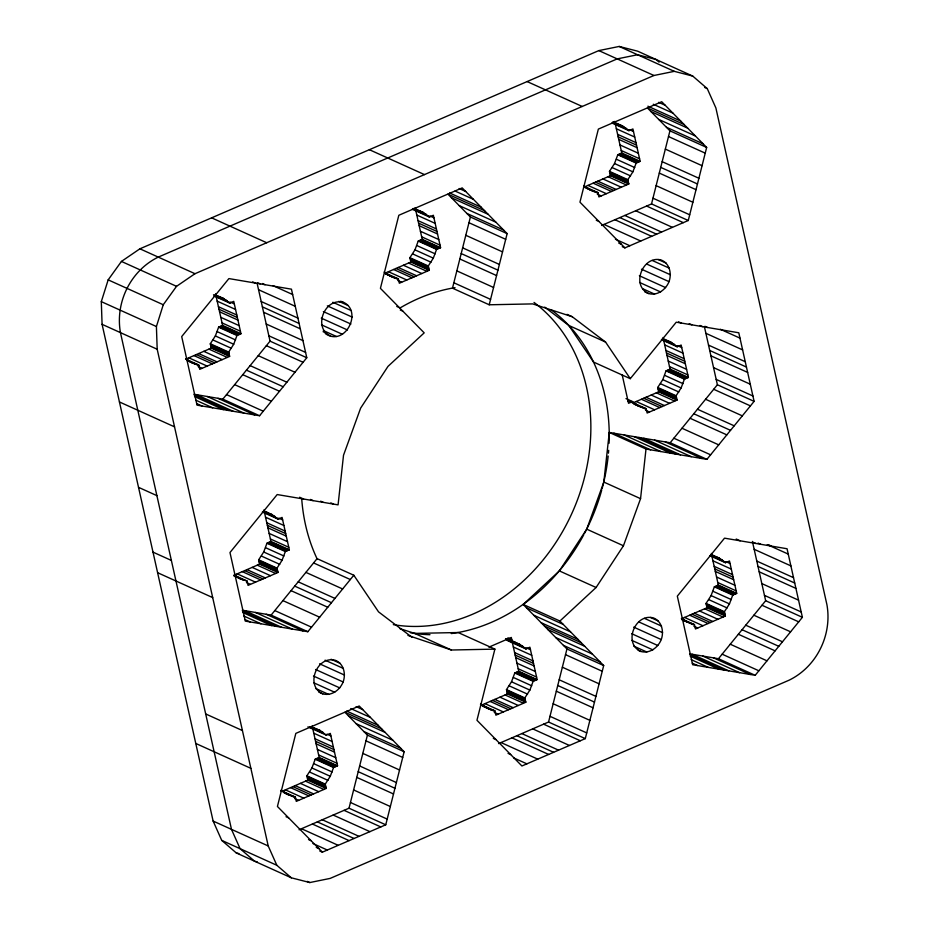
<?xml version="1.0" encoding="UTF-8"?>
<svg xmlns="http://www.w3.org/2000/svg" width="929" height="929" viewBox="0 0 929 929"><rect width="100%" height="100%" fill="white"/><g stroke="black" fill="none" stroke-linecap="round" stroke-linejoin="round"><path stroke-width="1.39" d="M399.656 628.538L414.659 633.404L458.148 632.533L494.89 649.127L476.96 720.277L521.924 765.984L585.282 738.625L603.687 665.547L566.957 648.953L523.178 604.442L559.363 570.905L586.722 529.17L603.827 482.07L609.273 432.438L670.181 442.75L706.911 459.344L754.116 401.363L738.787 332.779L676.254 322.189L630.28 378.672L593.55 362.066L568.827 325.464L544.708 307.127M523.178 604.442L559.908 621.036L596.093 587.5L623.452 545.764L640.557 498.664L646.003 449.032L609.273 432.438M325.289 333.569C345.925 348.027 364.725 307.929 340.583 301.251M343.138 681.956C346.029 674.082 343.869 663.712 335.439 660.345C316.963 655.038 304.735 686.043 322.769 693.858C331.56 696.332 339.991 689.922 343.138 681.956L315.593 669.507M669.019 281.65C671.911 273.776 669.739 263.406 661.32 260.05C642.833 254.732 630.617 285.749 648.639 293.552C657.442 296.026 665.872 289.616 669.019 281.65L641.463 269.201M661.251 639.57C664.13 631.685 661.971 621.315 653.551 617.959C635.064 612.652 622.848 643.658 640.871 651.473C649.673 653.946 658.104 647.536 661.251 639.57L633.694 627.121M484.659 210.767L447.929 194.161L470.399 217.014L452.481 288.176L489.211 304.782L532.7 303.899L572.252 316.731L605.557 342.058L630.28 378.672M299.068 829.771L349.014 808.207L367.419 735.129L344.938 712.276L381.668 728.87M489.211 304.782L507.141 233.62L462.177 187.902L398.82 215.273L380.414 288.35L424.193 332.861L387.997 366.386L360.638 408.121L343.521 455.222L338.075 504.865L277.19 494.553L229.974 552.534L245.302 621.118L307.847 631.708L353.81 575.237L317.079 558.643L271.117 615.114L242.283 610.225M385.744 824.801L404.15 751.724L359.198 706.017L295.828 733.387L277.423 806.465L322.386 852.172L385.744 824.801L349.014 808.207M601.597 225.48L651.531 203.915L669.937 130.838L647.455 107.985L684.185 124.579M498.606 743.595L548.551 722.03L566.957 648.953M688.261 220.51L706.667 147.432L661.715 101.725L598.357 129.096L579.951 202.162L624.903 247.88L688.261 220.51L651.531 203.915M240.983 333.743L236.976 335.474L233.713 344.241L228.673 352.068L229.637 356.411L211.278 348.108L210.302 343.776L215.354 335.938L218.617 327.182L222.623 325.452L240.983 333.743L233.748 301.356L229.742 303.086L213.995 295.968M289.337 549.805L285.331 551.536L282.068 560.292L277.016 568.13L277.992 572.461L259.621 564.158L258.657 559.827L263.697 552L266.96 543.233L270.966 541.502L289.337 549.805L282.091 517.407L278.085 519.137L262.35 512.018M440.59 247.66L436.584 249.39L433.32 258.146L428.281 265.984L429.244 270.316L410.885 262.013L409.91 257.681L414.961 249.855L418.224 241.087L422.231 239.357L440.59 247.66L433.355 215.261L429.349 216.991L412.29 209.28M337.552 765.786L333.546 767.517L330.283 776.284L325.243 784.111L326.207 788.454L307.847 780.151L306.872 775.82L311.923 767.981L315.186 759.225L319.193 757.495L337.552 765.786L330.318 733.399L326.311 735.129L307.94 726.826M640.151 161.344L636.144 163.074L632.881 171.842L627.841 179.669L628.805 184L610.446 175.709L609.47 171.366L614.522 163.539L617.785 154.771L621.791 153.041L640.151 161.344L632.916 128.945L628.91 130.675L611.851 122.976M537.148 679.587L533.141 681.317L529.878 690.084L524.827 697.911L525.802 702.254L507.431 693.951L506.468 689.62L511.507 681.781L514.771 673.014L518.777 671.284L537.148 679.587L529.902 647.188L525.895 648.918L507.524 640.627L505.55 638.897M688.401 377.441L684.394 379.171L681.131 387.939L676.091 395.766L677.055 400.097L658.696 391.806L657.72 387.463L662.772 379.636L666.035 370.868L670.041 369.138L688.401 377.441L681.166 345.042L677.16 346.772L661.413 339.666M736.732 593.387L732.726 595.117L729.462 603.885L724.411 611.712L725.386 616.043L707.015 607.752L706.052 603.409L711.091 595.582L714.355 586.814L718.361 585.084L736.732 593.387L729.486 560.988L725.479 562.719L709.733 555.612M101.307 301.635L108.17 279.861L121.432 261.432L139.907 248.809L598.833 50.596L619.19 46.45L637.642 51.176L692.732 76.073L707.259 88.615L715.876 107.938L826.915 604.663C832.338 634.855 816.812 666.685 789.093 680.191L330.167 878.404L309.81 882.55L291.358 877.824L236.268 852.927L221.741 840.385L213.124 821.062L102.085 324.337L101.307 301.635L156.409 326.532L157.187 349.234L268.214 845.959L276.83 865.282L291.358 877.824M156.409 326.532L163.26 304.747L176.533 286.329L194.997 273.707L653.935 75.493L674.291 71.347L692.732 76.073M194.01 394.256L222.832 399.145L270.049 341.152L257.089 283.171M259.574 415.739L306.779 357.746L291.451 289.174L228.906 278.584L181.701 336.577L197.029 405.149L259.574 415.739L222.832 399.145M670.181 442.75L717.385 384.757L704.426 326.776M689.632 653.83L718.454 658.719L765.659 600.726L752.409 541.433M755.184 675.313L802.389 617.32L787.06 548.749L724.527 538.158L677.322 596.139L692.651 664.723L755.184 675.313L718.454 658.719M583.679 185.73L590.565 190.12L597.916 192.593L598.88 196.925L628.805 184M384.118 272.046L391.004 276.424L398.355 278.909L399.319 283.24L429.244 270.316M186.253 358.919L211.278 348.108M585.421 186.508L610.446 175.709M384.583 273.381L410.885 262.013M229.637 356.411L199.712 369.336L198.736 365.004L185.626 359.07M677.055 400.097L647.13 413.033L646.154 408.69L638.804 406.217L632.544 401.56L628.538 403.291L622.175 374.828M234.607 574.97L259.621 564.158M633.671 402.605L658.696 391.806M277.992 572.461L248.055 585.386L247.091 581.055L233.969 575.121M488.863 647.153L511.31 637.457L512.285 641.8L519.636 644.273L525.895 648.918M281.081 790.184L287.967 794.562L295.317 797.047L296.281 801.379L326.207 788.454M480.665 703.985L487.551 708.362L494.902 710.836L495.865 715.179L525.802 702.254M282.822 790.962L307.847 780.151M481.129 705.308L507.431 693.951M682.002 618.551L707.015 607.752M725.386 616.043L695.449 628.968L694.486 624.636L681.363 618.714M407.901 635.401L451.401 650.01L494.89 649.127M343.207 302.436C324.732 297.129 312.516 328.134 330.538 335.95M646.003 449.032L706.911 459.344M612.675 122.361L622.651 126.03L628.91 130.675M413.115 208.677L423.09 212.335L429.349 216.991M663.55 339.642L670.889 342.127L677.16 346.772M213.507 294.772L223.471 298.43L229.742 303.086M186.114 358.733L191.386 362.519L198.736 365.004M278.085 519.137L271.825 514.48L264.475 512.007L263.987 509.835M694.486 624.636L681.886 619.794M234.468 574.784L239.74 578.581L247.091 581.055M310.077 726.815L320.052 730.473L326.311 735.129M236.268 852.927L238.904 853.6M257.263 861.903L254.627 861.229L240.1 848.688L231.484 829.365L120.456 332.64C115.033 302.436 130.548 270.606 158.267 257.101L617.193 58.887L637.561 54.753L656.002 59.468L659.114 62.162M725.479 562.719L719.22 558.074L711.869 555.588L711.382 553.429M619.19 46.45L674.291 71.347M704.635 87.431L707.259 88.615M598.833 50.596L653.935 75.493M658.661 102.329L665.222 105.302M653.273 104.269L672.956 113.152M647.885 106.196L680.678 121.014M650.974 111.55L687.704 128.156M658.696 119.411L695.426 136.006M666.43 127.261L703.16 143.867M669.937 130.838L706.667 147.432M668.497 136.551L705.227 153.146M527.126 81.566L582.216 106.463M613.465 121.873L622.651 126.03M612.815 122.163L625.937 128.097M629.548 129.7L633.473 131.477M613.79 123.29L629.537 130.408M665.338 149.105L702.069 165.699M616.357 128.748L634.728 137.051M617.599 134.31L635.97 142.613M618.168 136.842L636.539 145.145M618.737 139.373L637.097 147.676M662.168 161.669L698.898 178.263M619.98 144.947L638.339 153.239M660.74 167.371L697.47 183.977M621.222 150.51L639.593 158.813M621.164 153.308L639.524 161.611M619.782 153.912L638.153 162.203M618.412 154.504L636.771 162.796M659.3 173.084L696.03 189.679M617.785 154.771L636.144 163.074M616.391 159.242L634.751 167.545M614.522 163.539L632.881 171.842M656.129 185.649L692.86 202.243M612.211 167.603L630.57 175.895M609.47 171.366L627.841 179.669M609.621 172.051L627.992 180.342M609.958 173.537L628.329 181.84M610.295 175.024L628.654 183.327M608.1 176.719L626.471 185.01M652.971 198.202L689.701 214.796M602.956 178.937L621.327 187.24M597.811 181.155L616.182 189.458M595.477 182.165L613.848 190.468M646.584 206.052L683.314 222.646M593.143 183.176L611.503 191.479M587.999 185.405L606.358 193.696M584.794 186.671L597.916 192.593M584.643 186.868L587.267 188.053M587.569 188.529L596.755 192.675M585.316 187.751L594.119 191.641M635.691 210.755L672.422 227.35M597.277 194.138L601.214 195.914M624.799 215.458L661.529 232.053M619.852 217.595L656.582 234.189M614.905 219.732L651.635 236.326M596.29 220.266L598.915 221.45M604.013 224.435L640.743 241.029M615.428 239.217L629.85 245.732M658.255 259.551L666.128 263.104M618.772 243.119L621.396 244.304M622.279 246.684L624.903 247.88M652.251 260.468L669.31 268.167M646.758 264.08L670.378 274.752M459.135 188.517L465.696 191.479M369.37 149.697L424.46 174.594M455.047 191.037L473.418 199.34M639.361 275.739L665.594 287.595M449.659 192.965L481.141 207.19M639.64 282.474L660.624 291.961M451.436 197.738L488.166 214.332M459.17 205.588L495.9 222.194M642.798 288.78L654.608 294.121M644.703 291.776L648.639 293.552M466.892 213.449L503.623 230.044M720.312 329.249L739.983 338.133M470.399 217.014L507.141 233.62M704.902 326.3L707.526 327.484M700.013 325.475L702.638 326.66M468.971 222.728L505.701 239.322M689.26 323.652L691.884 324.836M705.889 333.325L742.619 349.919M678.518 321.829L681.143 323.013M414.276 208.444L423.09 212.335M413.254 208.479L426.376 214.402M429.988 216.016L433.913 217.792M414.229 209.606L429.976 216.724M465.801 235.292L502.531 251.887M708.525 345.112L745.255 361.706M416.796 215.063L435.167 223.355M709.721 350.465L746.451 367.071M418.038 220.626L436.409 228.929M418.607 223.157L436.978 231.46M710.917 355.83L747.648 372.424M419.176 225.689L437.536 233.992M462.642 247.846L499.372 264.44M663.027 338.574L670.889 342.127M677.787 345.797L681.723 347.574M662.377 338.853L674.187 344.194M662.04 339.387L677.787 346.505M420.419 231.263L438.778 239.554M664.607 344.845L682.966 353.148M461.202 253.559L497.932 270.153M713.553 367.617L750.284 384.211M421.661 236.825L440.032 245.128M421.603 239.624L439.963 247.927M665.849 350.419L684.22 358.71M420.222 240.216L438.593 248.519M459.832 258.97L496.574 275.565M418.851 240.82L437.211 249.111M666.418 352.95L684.778 361.242M418.224 241.087L436.584 249.39M666.987 355.47L685.347 363.773M716.189 379.404L752.92 395.998M416.831 245.558L435.19 253.849M567.004 314.362L572.252 316.731M668.23 361.044L686.589 369.347M717.385 384.757L754.116 401.363M414.961 249.855L433.32 258.146M669.472 366.607L687.832 374.91M456.836 270.873L493.566 287.467M669.414 369.417L687.774 377.708M713.704 389.286L750.435 405.892M412.65 253.907L431.01 262.21M668.032 370.009L686.403 378.3M568.827 325.464L605.557 342.058M666.662 370.601L685.021 378.904M666.035 370.868L684.394 379.171M409.91 257.681L428.281 265.984M410.061 258.355L428.432 266.658M410.397 259.853L428.768 268.144M664.641 375.339L683.001 383.642M410.734 261.339L429.093 269.642M453.84 282.764L490.57 299.37M408.539 263.023L426.91 271.326M662.772 379.636L681.131 387.939M705.587 399.261L742.317 415.855M403.395 265.253L421.766 273.544M660.449 383.7L678.82 391.992M398.262 267.471L416.622 275.774M395.917 268.481L414.288 276.784M657.72 387.463L676.091 395.766M657.871 388.148L676.242 396.439M393.582 269.491L411.942 277.794M658.208 389.634L676.567 397.937M658.545 391.121L676.904 399.424M697.47 409.224L734.2 425.819M388.438 271.709L406.797 280.012M656.35 392.816L674.721 401.107M385.233 272.975L398.355 278.909M385.082 273.172L387.707 274.369M385.384 273.66L397.194 278.99M385.384 273.8L394.558 277.957M693.789 413.753L730.519 430.348M397.717 280.453L401.653 282.23M651.206 395.034L669.577 403.337M646.061 397.252L664.432 405.555M690.096 418.282L726.826 434.877M643.727 398.262L662.087 406.565M641.393 399.273L659.753 407.576M636.249 401.502L654.608 409.794M625.983 398.599L632.544 401.56M627.981 400.062L631.917 401.839M631.732 402.176L646.154 408.69M631.581 402.373L635.517 404.15M634.495 404.185L646.305 409.375M627.923 401.247L630.547 402.431M633.566 403.848L638.804 406.217M645.527 410.246L649.464 412.023M681.979 428.246L718.709 444.852M211.615 217.839L266.704 242.736M396.753 306.442L399.377 307.627M400.271 310.019L402.896 311.203M673.873 438.221L710.604 454.815M665.292 441.925L702.022 458.52M654.55 440.102L691.281 456.696M643.797 438.279L680.527 454.873M338.841 301.344L348.027 305.49M638.908 437.454L675.638 454.049M634.286 436.665L671.017 453.271M332.837 302.262L351.208 310.553M624.091 434.946L660.821 451.54M613.906 433.216L650.637 449.822M327.345 305.873L352.265 317.137M272.963 285.644L292.647 294.528M262.442 283.519L265.067 284.704M323.362 311.587L350.907 324.035M257.554 282.695L260.178 283.879M252.665 281.87L255.289 283.055M258.552 289.72L295.283 306.315M321.26 318.124L347.492 329.981M321.527 324.86L342.522 334.347M261.188 301.507L297.919 318.101M323.385 330.585L336.495 336.507M139.907 248.809L194.997 273.707M323.106 331.699L325.731 332.884M262.384 306.86L299.115 323.466M263.581 312.225L300.311 328.82M217.293 295.724L223.471 298.43M768.806 544.917L771.43 546.101M767.273 544.615L788.256 554.102M214.959 295.167L226.769 300.497M230.369 302.099L234.305 303.888M214.622 295.701L230.357 302.808M758.064 543.093L760.677 544.278M753.175 542.269L755.8 543.453M217.189 301.147L235.548 309.45M266.217 324.012L302.947 340.606M736.221 539.029L740.158 540.806M121.432 261.432L176.533 286.329M218.431 306.721L236.802 315.012M754.162 549.294L790.893 565.889M603.827 482.07L640.557 498.664M219 309.252L237.359 317.544M219.558 311.784L237.929 320.075M268.853 335.799L305.583 352.393M220.812 317.346L239.171 325.649M270.049 341.152L306.779 357.746M756.798 561.081L793.529 577.675M222.054 322.92L240.414 331.212M757.994 566.435L794.725 583.04M266.356 345.681L303.086 362.287M221.996 325.719L240.356 334.022M220.614 326.311L238.985 334.614M219.232 326.903L237.603 335.206M218.617 327.182L236.976 335.474M759.19 571.799L795.932 588.394M108.17 279.861L163.26 304.747M712.659 555.101L719.22 558.074M217.223 331.653L235.583 339.944M726.118 561.743L730.055 563.52M710.708 554.799L722.507 560.141M710.36 555.333L726.106 562.451M215.354 335.938L233.713 344.241M712.926 560.791L731.297 569.094M258.239 355.656L294.969 372.25M761.826 583.586L798.557 600.18M213.031 340.002L231.402 348.305M714.18 566.353L732.54 574.656M714.738 568.885L733.109 577.188M715.307 571.416L733.678 579.719M210.302 343.776L228.673 352.068M210.453 344.45L228.824 352.753M764.462 595.373L801.193 611.967M210.79 345.936L229.149 354.239M211.127 347.434L229.486 355.726M250.133 365.62L286.864 382.214M716.549 576.99L734.92 585.282M208.932 349.118L227.303 357.421M765.659 600.726L802.389 617.32M717.792 582.553L736.163 590.856M246.44 370.148L283.171 386.743M203.788 351.336L222.159 359.639M717.734 585.363L736.105 593.654M761.977 605.255L798.708 621.849M716.364 585.955L734.723 594.246M714.982 586.547L733.353 594.85M198.643 353.566L217.014 361.857M714.355 586.814L732.726 595.117M586.722 529.17L623.452 545.764M242.748 374.677L279.49 391.272M196.309 354.576L214.669 362.867M193.975 355.586L212.335 363.878M712.961 591.285L731.332 599.588M188.831 357.804L207.19 366.107M711.091 595.582L729.462 603.885M753.86 615.219L790.591 631.825M187.089 360.336L198.887 365.678M187.077 360.487L194.951 364.04M198.109 366.549L202.046 368.325M102.085 324.337L157.187 349.234M234.642 384.641L271.373 401.247M708.781 599.646L727.14 607.938M706.052 603.409L724.411 611.712M706.203 604.094L724.562 612.385M706.528 605.58L724.899 613.883M706.864 607.067L725.235 615.37M745.743 625.194L782.473 641.788M704.681 608.762L723.041 617.053M226.525 394.616L263.255 411.21M742.062 629.723L778.792 646.317M699.537 610.98L717.896 619.283M694.393 613.198L712.752 621.501M217.955 398.32L254.685 414.915M738.369 634.252L775.1 650.846M692.047 614.208L710.418 622.511M207.202 396.497L243.932 413.091M689.713 615.219L708.084 623.522M196.46 394.674L233.191 411.268M194.196 395.034L228.302 410.444M684.568 617.448L702.939 625.74M194.556 396.578L223.413 409.619M682.827 620.131L693.324 624.718M195.613 400.085L212.671 407.796M693.858 626.181L697.795 627.969M730.252 644.215L766.982 660.821M196.669 403.604L201.918 405.973M559.363 570.905L596.093 587.5M650.486 617.46L658.359 621.025M644.482 618.377L661.541 626.088M722.147 654.19L758.877 670.784M638.989 622L662.598 632.661M713.565 657.883L750.295 674.489M702.823 656.071L739.554 672.666M692.07 654.248L728.8 670.843M689.806 654.608L723.923 670.018M690.177 656.153L719.034 669.194M691.234 659.66L708.281 667.37M119.435 401.955L174.536 426.852M631.592 633.659L657.825 645.516M692.291 663.178L697.54 665.547M330.829 502.891L333.453 504.075M631.859 640.395L652.855 649.87M320.644 501.172L323.269 502.357M310.46 499.442L313.085 500.626M633.717 646.108L646.828 652.03M299.637 497.236L303.562 499.024M638.246 650.288L640.871 651.473M526.499 607.821L563.229 624.416M533.827 615.265L570.557 631.871M541.142 622.709L577.873 639.315M544.475 626.1L581.206 642.694M547.982 629.665L584.713 646.27M555.716 637.526L592.447 654.121M563.438 645.376L600.169 661.982M265.264 511.519L271.825 514.48M264.324 511.182L268.26 512.959M263.313 511.217L275.112 516.547M278.723 518.161L282.66 519.938M264.277 512.343L278.712 518.87M265.531 517.209L283.902 525.5M565.517 654.655L602.247 671.261M266.786 522.772L285.145 531.074M267.343 525.303L285.714 533.606M267.912 527.835L286.283 536.138M507.861 637.851L511.798 639.628M513.075 641.312L519.636 644.273M506.886 638.746L516.071 642.752M505.875 638.629L522.922 646.34M526.534 647.943L530.471 649.719M505.724 638.827L512.285 641.8M508.151 640.36L526.522 648.651M269.155 533.409L287.525 541.7M562.347 667.219L599.077 683.814M513.342 646.99L531.713 655.293M270.397 538.971L288.768 547.274M270.339 541.77L288.71 550.073M514.585 652.564L532.956 660.856M268.969 542.373L287.328 550.665M313.584 562.939L350.314 579.533M267.587 542.966L285.958 551.257M515.154 655.096L533.525 663.387M266.96 543.233L285.331 551.536M515.723 657.627L534.082 665.919M138.526 487.33L156.885 495.633M559.188 679.784L595.919 696.378M265.566 547.704L283.937 556.006M516.965 663.19L535.336 671.493M263.697 552L282.068 560.292M557.748 685.486L594.479 702.092M305.896 572.38L342.627 588.974M518.208 668.764L536.579 677.055M518.15 671.562L536.521 679.854M261.386 556.053L279.757 564.356M516.768 672.155L535.139 680.458M515.398 672.747L533.757 681.05M556.308 691.199L593.039 707.793M514.771 673.014L533.141 681.317M258.657 559.827L277.016 568.13M258.808 560.501L277.167 568.803M259.145 561.999L277.504 570.29M513.377 677.485L531.748 685.788M414.659 633.404L451.401 650.01M259.47 563.485L277.841 571.788M298.209 581.821L334.939 598.415M257.287 565.169L275.646 573.472M511.507 681.781L529.878 690.084M294.714 586.118L331.444 602.712M252.142 567.398L270.502 575.69M553.15 703.752L589.88 720.358M509.197 685.846L527.556 694.149M246.998 569.616L265.357 577.919M291.032 590.647L327.763 607.241M244.664 570.627L263.023 578.93M506.468 689.62L524.827 697.911M506.619 690.293L524.978 698.596M242.318 571.637L260.689 579.94M506.944 691.78L525.315 700.083M507.28 693.278L525.651 701.569M237.174 573.855L255.545 582.158M505.097 694.962L523.457 703.253M549.98 716.317L586.722 732.911M234.12 575.806L241.993 579.359M234.12 575.945L243.305 580.102M246.464 582.599L250.4 584.376M499.953 697.18L518.312 705.483M282.915 600.61L319.646 617.204M548.551 722.03L585.282 738.625M494.809 699.409L513.168 707.701M492.463 700.42L510.834 708.711M543.593 724.167L580.323 740.761M490.129 701.418L508.5 709.721M153.006 552.14L171.377 560.431M484.984 703.648L503.355 711.939M274.798 610.574L311.529 627.18M480.467 704.321L494.902 710.836M481.64 705.111L484.253 706.295M483.243 706.179L493.74 710.929M482.302 705.994L491.116 709.884M532.712 728.87L569.442 745.464M494.274 712.392L498.211 714.169M271.117 615.114L307.847 631.708M266.228 614.278L302.959 630.884M255.475 612.466L292.205 629.061M521.819 733.573L558.55 750.167M244.733 610.643L281.464 627.238M242.469 611.003L276.575 626.413M157.605 572.705L212.706 597.602M516.872 735.71L553.603 752.304M242.829 612.548L271.686 625.589M243.886 616.055L260.944 623.765M511.914 737.847L548.644 754.441M244.942 619.573L250.191 621.942M331.072 659.253L340.258 663.411M325.069 660.171L343.428 668.474M493.311 738.381L495.923 739.565M501.021 742.55L537.763 759.144M319.564 663.794L344.496 675.058M508.058 753.373L510.683 754.557M513.749 757.925L526.871 763.847M313.479 676.045L339.724 687.901M313.758 682.78L334.742 692.268M356.144 706.632L362.705 709.593M315.605 688.494L328.727 694.427M318.833 692.082L322.769 693.858M350.756 708.56L370.427 717.443M346.68 711.08L378.161 725.305M348.456 715.853L385.187 732.447M356.179 723.703L392.909 740.297M363.901 731.564L400.643 748.159M367.419 735.129L404.15 751.724M365.98 740.843L402.71 757.437M313.863 727.767L320.052 730.473M326.95 734.142L330.887 735.931M311.529 727.21L323.338 732.54M309.88 727.152L323.002 733.074M362.821 753.396L399.551 770.002M313.758 733.19L332.129 741.493M315.001 738.764L333.372 747.067M315.57 741.296L333.941 749.587M316.139 743.827L334.498 752.118M359.651 765.96L396.381 782.555M317.381 749.389L335.752 757.692M358.211 771.674L394.941 788.268M318.624 754.963L336.995 763.255M318.566 757.762L336.937 766.065M317.184 758.354L335.555 766.657M315.814 758.947L334.173 767.249M356.771 777.376L393.513 793.97M315.186 759.225L333.546 767.517M205.681 713.948L242.423 730.542M313.793 763.696L332.152 771.987M311.923 767.981L330.283 776.284M353.612 789.94L390.343 806.535M309.612 772.045L327.972 780.348M306.872 775.82L325.243 784.111M307.034 776.493L325.394 784.796M307.36 777.979L325.731 786.282M307.696 779.477L326.056 787.769M305.513 781.161L323.873 789.464M350.454 802.493L387.184 819.099M300.369 783.379L318.728 791.682M295.225 785.609L313.584 793.9M292.879 786.619L311.25 794.91M195.775 743.455L250.865 768.353M344.067 810.343L380.797 826.938M290.545 787.629L308.904 795.921M285.4 789.847L303.76 798.15M280.883 790.521L295.317 797.047M280.732 790.718L284.669 792.495M283.659 792.53L295.468 797.721M285.342 793.378L287.967 794.562M333.174 815.047L369.905 831.641M294.69 798.592L298.615 800.368M322.282 819.75L359.012 836.344M317.335 821.886L354.065 838.481M312.388 824.023L349.118 840.629M286.039 816.707L288.664 817.892M301.495 828.726L338.226 845.332M308.521 839.561L311.145 840.745M312.899 843.509L327.333 850.035M316.243 847.411L318.868 848.595M319.762 850.987L322.386 852.172M213.124 821.062L268.214 845.959M221.741 840.385L276.83 865.282M307.185 881.366L309.81 882.55M687.135 622.163L681.863 618.366M411.837 637.178L378.533 611.851L353.81 575.237M559.908 621.036L603.687 665.547M614.812 121.385L615.3 123.545M615.428 124.567L621.791 153.041M663.062 337.482L670.041 369.138M711.997 556.61L718.361 585.084M415.251 207.69L415.739 209.861M415.553 209.489L422.231 239.357M512.1 641.428L518.777 671.284M215.644 293.785L216.12 295.956M216.248 296.978L222.623 325.452M264.602 513.029L270.966 541.502M312.214 725.828L312.701 727.999M312.829 729.021L319.193 757.495M551.234 309.856A179.309 148.315 -65.7 0 1 609.087 443.238M608.681 450.333A179.309 148.315 -65.7 0 1 608.449 453.178M608.17 456.034A179.309 148.315 -65.7 0 1 602.062 488.793M601.69 490.187A179.309 148.315 -65.7 0 1 584.364 533.641M583.702 534.883A179.309 148.315 -65.7 0 1 451.262 633.566M429.976 634.704A179.309 148.315 -65.7 0 1 410.316 632.695M317.393 559.467A179.309 148.315 -65.7 0 1 301.739 499.187M400.062 307.952A179.309 148.315 -65.7 0 1 455.036 287.653M534.036 302.424A179.309 148.315 -65.7 0 1 573.135 510.567A179.309 148.315 -65.7 0 1 393.327 624.636"/></g></svg>
